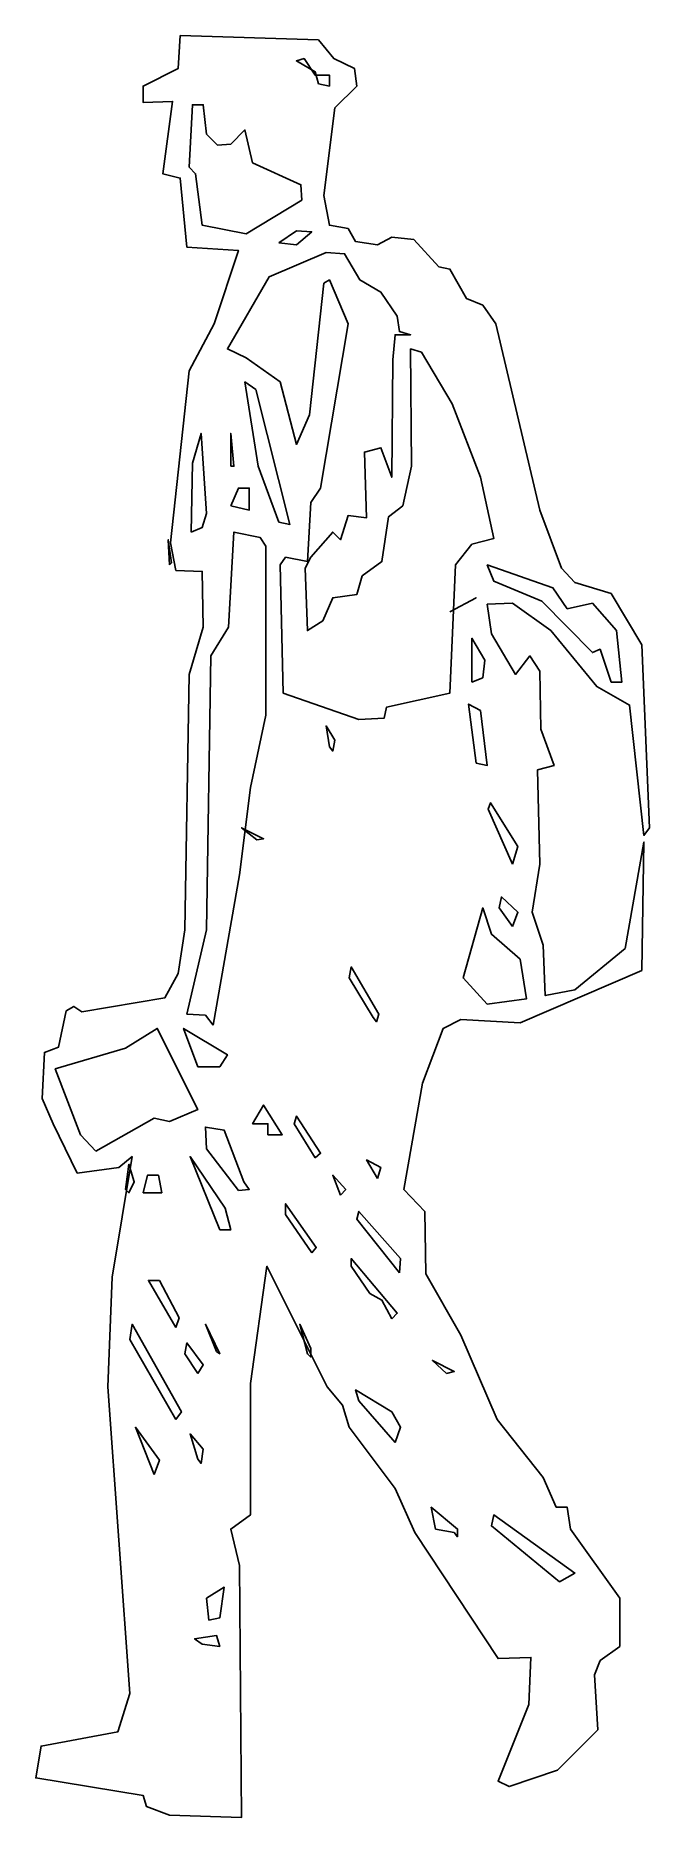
# Model space of a CAD drawing. Extents: x -18.36 to -17.76, y -4.59 to -2.85.
import ezdxf

# ---------------------------------------------------------------- set-up
doc = ezdxf.new("R2010")
doc.units = 0
doc.header["$MEASUREMENT"] = 0
doc.layers.get('0').update_dxf_attribs({"linetype": 'CONTINUOUS'})

msp = doc.modelspace()

# ---------------------------------------------------------------- linework, layer by layer
at = {"linetype": 'CONTINUOUS'}
for points in [[(-18.2273, -4.5885), (-18.2498, -4.5799), (-18.253, -4.5692), (-18.358, -4.5521), (-18.3527, -4.521), (-18.2777, -4.5071), (-18.2659, -4.4695), (-18.2873, -4.1695), (-18.2831, -4.0623), (-18.2637, -3.9444), (-18.2766, -3.9551), (-18.3173, -3.9605), (-18.3409, -3.9123), (-18.3516, -3.8877), (-18.3495, -3.8426), (-18.3356, -3.8373), (-18.3281, -3.8019), (-18.3206, -3.7976), (-18.313, -3.803), (-18.2316, -3.7891), (-18.2187, -3.7655), (-18.2123, -3.7226), (-18.208, -3.4729), (-18.1941, -3.4268), (-18.1952, -3.3722), (-18.2209, -3.3711), (-18.2263, -3.3443), (-18.208, -3.176), (-18.1834, -3.13), (-18.1598, -3.0582), (-18.2102, -3.055), (-18.2166, -2.9874), (-18.2338, -2.9832), (-18.2241, -2.9124), (-18.253, -2.9135), (-18.253, -2.8974), (-18.2187, -2.8803), (-18.2166, -2.8481), (-18.0816, -2.8524), (-18.0666, -2.8706), (-18.0462, -2.8803), (-18.0441, -2.8974), (-18.0655, -2.9189), (-18.0762, -3.0046), (-18.0708, -3.0335), (-18.0526, -3.0367), (-18.0452, -3.0496), (-18.0237, -3.0528), (-18.0098, -3.0453), (-17.9883, -3.0474), (-17.9637, -3.0742), (-17.953, -3.0764), (-17.9369, -3.1053), (-17.9208, -3.1118), (-17.908, -3.13), (-17.8651, -3.3121), (-17.8437, -3.3689), (-17.8308, -3.3829), (-17.7954, -3.3936), (-17.7654, -3.444), (-17.7579, -3.6229), (-17.7633, -3.6304), (-17.7772, -3.5029), (-17.8094, -3.4847), (-17.8544, -3.43), (-17.8919, -3.4032), (-17.9165, -3.4043), (-17.9123, -3.4333), (-17.8887, -3.4729), (-17.8747, -3.4547), (-17.8651, -3.4697), (-17.864, -3.5265), (-17.8511, -3.5619), (-17.8673, -3.5662), (-17.8651, -3.6583), (-17.8726, -3.7055), (-17.8619, -3.7376), (-17.8598, -3.7869), (-17.8308, -3.7815), (-17.7815, -3.7408), (-17.7633, -3.6369), (-17.7654, -3.7623), (-17.8844, -3.8137), (-17.9422, -3.8105), (-17.9594, -3.819), (-17.9798, -3.8726), (-17.998, -3.9766), (-17.9776, -3.998), (-17.9765, -4.0591), (-17.9422, -4.1191), (-17.9069, -4.2016), (-17.8619, -4.2584), (-17.849, -4.2873), (-17.8383, -4.2873), (-17.8351, -4.3088), (-17.7869, -4.3763), (-17.7869, -4.4235), (-17.8061, -4.4374), (-17.8115, -4.4513), (-17.8083, -4.5049), (-17.8479, -4.5446), (-17.8951, -4.5606), (-17.9058, -4.5553), (-17.8758, -4.4803), (-17.8737, -4.4342), (-17.9058, -4.4353), (-17.9872, -4.312), (-18.0066, -4.2692), (-18.0516, -4.2092), (-18.058, -4.1877), (-18.073, -4.1695), (-18.1319, -4.0516), (-18.148, -4.1663), (-18.148, -4.2949), (-18.1673, -4.3088), (-18.1587, -4.3442), (-18.1566, -4.5907), (-18.2273, -4.5885)], [(-18.0816, -2.8953), (-18.0848, -2.8835), (-18.103, -2.8728), (-18.0955, -2.8706), (-18.0848, -2.8867), (-18.0708, -2.8867), (-18.0708, -2.8974), (-18.0816, -2.8953)], [(-18.0816, -2.8953), (-18.0848, -2.8835), (-18.103, -2.8728), (-18.0955, -2.8706), (-18.0848, -2.8867), (-18.0708, -2.8867), (-18.0708, -2.8974), (-18.0816, -2.8953)], [(-18.1523, -3.0421), (-18.1952, -3.0335), (-18.2016, -2.9832), (-18.208, -2.9767), (-18.2048, -2.9157), (-18.1941, -2.9157), (-18.1909, -2.9446), (-18.1802, -2.9553), (-18.1673, -2.9542), (-18.1534, -2.9403), (-18.1459, -2.9724), (-18.0987, -2.9939), (-18.0977, -3.0089), (-18.1523, -3.0421)], [(-18.1201, -3.0507), (-18.103, -3.0389), (-18.088, -3.0399), (-18.103, -3.0528), (-18.1201, -3.0507)], [(-18.1201, -3.0507), (-18.103, -3.0389), (-18.088, -3.0399), (-18.103, -3.0528), (-18.1201, -3.0507)], [(-18.0419, -3.5169), (-18.1159, -3.4911), (-18.1191, -3.3657), (-18.1137, -3.3582), (-18.0923, -3.3625), (-18.0891, -3.3047), (-18.0794, -3.2907), (-18.0526, -3.13), (-18.0708, -3.0871), (-18.0762, -3.0903), (-18.0902, -3.2189), (-18.103, -3.2479), (-18.1191, -3.1868), (-18.1523, -3.1632), (-18.1705, -3.1546), (-18.1298, -3.0839), (-18.0741, -3.0603), (-18.0559, -3.0614), (-18.0409, -3.0871), (-18.0205, -3.0989), (-18.0044, -3.1225), (-18.0023, -3.1375), (-17.9915, -3.1407), (-18.0066, -3.1407), (-18.0087, -3.1653), (-18.0098, -3.28), (-18.0205, -3.2511), (-18.0365, -3.2554), (-18.0344, -3.3196), (-18.0526, -3.3175), (-18.0601, -3.3411), (-18.0676, -3.3336), (-18.0891, -3.3582), (-18.0944, -3.3689), (-18.0923, -3.43), (-18.0773, -3.4204), (-18.0676, -3.3979), (-18.0441, -3.3947), (-18.0387, -3.3765), (-18.0194, -3.3625), (-18.013, -3.3186), (-17.9991, -3.3079), (-17.9905, -3.2693), (-17.9915, -3.1546), (-17.9808, -3.1578), (-17.9508, -3.2082), (-17.923, -3.28), (-17.9101, -3.34), (-17.9315, -3.3454), (-17.9476, -3.3657), (-17.953, -3.4911), (-18.0151, -3.505), (-18.0173, -3.5158), (-18.0419, -3.5169)], [(-18.1201, -3.3239), (-18.1405, -3.2693), (-18.1534, -3.1868), (-18.1427, -3.1943), (-18.1094, -3.3261), (-18.1201, -3.3239)], [(-18.1201, -3.3239), (-18.1405, -3.2693), (-18.1534, -3.1868), (-18.1427, -3.1943), (-18.1094, -3.3261), (-18.1201, -3.3239)], [(-18.2059, -3.3336), (-18.2048, -3.2661), (-18.1962, -3.2372), (-18.1909, -3.3154), (-18.1952, -3.3293), (-18.2059, -3.3336)], [(-18.2059, -3.3336), (-18.2048, -3.2661), (-18.1962, -3.2372), (-18.1909, -3.3154), (-18.1952, -3.3293), (-18.2059, -3.3336)], [(-18.1673, -3.2693), (-18.1673, -3.2372), (-18.1641, -3.2693), (-18.1673, -3.2693)], [(-18.1673, -3.2693), (-18.1673, -3.2372), (-18.1641, -3.2693), (-18.1673, -3.2693)], [(-18.1673, -3.3079), (-18.1598, -3.2907), (-18.1491, -3.2907), (-18.1491, -3.3121), (-18.1673, -3.3079)], [(-18.1673, -3.3079), (-18.1598, -3.2907), (-18.1491, -3.2907), (-18.1491, -3.3121), (-18.1673, -3.3079)], [(-18.2273, -3.3657), (-18.2284, -3.3411), (-18.2252, -3.3636), (-18.2273, -3.3657)], [(-18.2273, -3.3657), (-18.2284, -3.3411), (-18.2252, -3.3636), (-18.2273, -3.3657)], [(-18.1845, -3.8158), (-18.192, -3.8062), (-18.2102, -3.8051), (-18.1909, -3.7226), (-18.1866, -3.4547), (-18.1694, -3.4268), (-18.1641, -3.3336), (-18.1384, -3.339), (-18.133, -3.3475), (-18.133, -3.5126), (-18.148, -3.5833), (-18.1587, -3.669), (-18.1845, -3.8158)], [(-17.7954, -3.4804), (-17.8061, -3.4482), (-17.8137, -3.4515), (-17.863, -3.4011), (-17.9101, -3.3818), (-17.9165, -3.3657), (-17.8522, -3.3882), (-17.8383, -3.4086), (-17.8137, -3.4032), (-17.7901, -3.43), (-17.7847, -3.4804), (-17.7954, -3.4804)], [(-17.7954, -3.4804), (-17.8061, -3.4482), (-17.8137, -3.4515), (-17.863, -3.4011), (-17.9101, -3.3818), (-17.9165, -3.3657), (-17.8522, -3.3882), (-17.8383, -3.4086), (-17.8137, -3.4032), (-17.7901, -3.43), (-17.7847, -3.4804), (-17.7954, -3.4804)], [(-17.953, -3.4118), (-17.9273, -3.3979), (-17.953, -3.4118)], [(-17.953, -3.4118), (-17.9273, -3.3979), (-17.953, -3.4118)], [(-17.9315, -3.4804), (-17.9315, -3.4375), (-17.9187, -3.459), (-17.9208, -3.4761), (-17.9315, -3.4804)], [(-17.9315, -3.4804), (-17.9315, -3.4375), (-17.9187, -3.459), (-17.9208, -3.4761), (-17.9315, -3.4804)], [(-17.9273, -3.5597), (-17.9347, -3.5018), (-17.923, -3.5083), (-17.9165, -3.5619), (-17.9273, -3.5597)], [(-17.9273, -3.5597), (-17.9347, -3.5018), (-17.923, -3.5083), (-17.9165, -3.5619), (-17.9273, -3.5597)], [(-18.0708, -3.5436), (-18.0741, -3.5233), (-18.0655, -3.5372), (-18.0676, -3.5479), (-18.0708, -3.5436)], [(-18.0708, -3.5436), (-18.0741, -3.5233), (-18.0655, -3.5372), (-18.0676, -3.5479), (-18.0708, -3.5436)], [(-17.8919, -3.6583), (-17.9155, -3.6047), (-17.9133, -3.5983), (-17.8865, -3.6411), (-17.8919, -3.6583)], [(-17.8919, -3.6583), (-17.9155, -3.6047), (-17.9133, -3.5983), (-17.8865, -3.6411), (-17.8919, -3.6583)], [(-18.1416, -3.6347), (-18.1566, -3.6229), (-18.1352, -3.6336), (-18.1416, -3.6347)], [(-18.1416, -3.6347), (-18.1566, -3.6229), (-18.1352, -3.6336), (-18.1416, -3.6347)], [(-17.8919, -3.7194), (-17.9048, -3.7012), (-17.9026, -3.6904), (-17.8865, -3.7055), (-17.8919, -3.7194)], [(-17.8919, -3.7194), (-17.9048, -3.7012), (-17.9026, -3.6904), (-17.8865, -3.7055), (-17.8919, -3.7194)], [(-17.9165, -3.7955), (-17.9401, -3.7697), (-17.9208, -3.7012), (-17.9123, -3.7269), (-17.8844, -3.7515), (-17.878, -3.7901), (-17.9165, -3.7955)], [(-17.9165, -3.7955), (-17.9401, -3.7697), (-17.9208, -3.7012), (-17.9123, -3.7269), (-17.8844, -3.7515), (-17.878, -3.7901), (-17.9165, -3.7955)], [(-18.028, -3.8083), (-18.0516, -3.7697), (-18.0494, -3.759), (-18.0226, -3.8051), (-18.0248, -3.8126), (-18.028, -3.8083)], [(-18.028, -3.8083), (-18.0516, -3.7697), (-18.0494, -3.759), (-18.0226, -3.8051), (-18.0248, -3.8126), (-18.028, -3.8083)], [(-18.2991, -3.9391), (-18.3141, -3.923), (-18.3388, -3.8587), (-18.2702, -3.8384), (-18.2391, -3.819), (-18.1995, -3.8984), (-18.2273, -3.9101), (-18.2423, -3.9069), (-18.2991, -3.9391)], [(-18.1995, -3.8566), (-18.2134, -3.819), (-18.1705, -3.8448), (-18.178, -3.8566), (-18.1995, -3.8566)], [(-18.1995, -3.8566), (-18.2134, -3.819), (-18.1705, -3.8448), (-18.178, -3.8566), (-18.1995, -3.8566)], [(-18.1309, -3.923), (-18.1309, -3.9123), (-18.1459, -3.9123), (-18.1352, -3.8941), (-18.1169, -3.923), (-18.1309, -3.923)], [(-18.1309, -3.923), (-18.1309, -3.9123), (-18.1459, -3.9123), (-18.1352, -3.8941), (-18.1169, -3.923), (-18.1309, -3.923)], [(-18.1598, -3.9777), (-18.1909, -3.9369), (-18.192, -3.9155), (-18.1737, -3.9187), (-18.1544, -3.9691), (-18.1491, -3.9766), (-18.1598, -3.9777)], [(-18.1598, -3.9777), (-18.1909, -3.9369), (-18.192, -3.9155), (-18.1737, -3.9187), (-18.1544, -3.9691), (-18.1491, -3.9766), (-18.1598, -3.9777)], [(-18.0848, -3.9455), (-18.1052, -3.9123), (-18.103, -3.9048), (-18.0794, -3.9412), (-18.0848, -3.9455)], [(-18.2702, -3.9766), (-18.2669, -3.9519), (-18.2616, -3.9691), (-18.2669, -3.9798), (-18.2702, -3.9766)], [(-18.2702, -3.9766), (-18.2669, -3.9519), (-18.2616, -3.9691), (-18.2669, -3.9798), (-18.2702, -3.9766)], [(-18.178, -4.0162), (-18.207, -3.9444), (-18.1726, -3.9948), (-18.1673, -4.0162), (-18.178, -4.0162)], [(-18.178, -4.0162), (-18.207, -3.9444), (-18.1726, -3.9948), (-18.1673, -4.0162), (-18.178, -4.0162)], [(-18.0237, -3.9658), (-18.0344, -3.9477), (-18.0205, -3.9551), (-18.0237, -3.9658)], [(-18.0237, -3.9658), (-18.0344, -3.9477), (-18.0205, -3.9551), (-18.0237, -3.9658)], [(-18.253, -3.9798), (-18.2488, -3.9626), (-18.238, -3.9626), (-18.2348, -3.9798), (-18.253, -3.9798)], [(-18.253, -3.9798), (-18.2488, -3.9626), (-18.238, -3.9626), (-18.2348, -3.9798), (-18.253, -3.9798)], [(-18.0601, -3.982), (-18.0676, -3.9626), (-18.0548, -3.9766), (-18.0601, -3.982)], [(-18.0601, -3.982), (-18.0676, -3.9626), (-18.0548, -3.9766), (-18.0601, -3.982)], [(-18.088, -4.0387), (-18.1137, -4.0012), (-18.1137, -3.9905), (-18.0837, -4.0334), (-18.088, -4.0387)], [(-18.0023, -4.058), (-18.0441, -4.0055), (-18.0419, -3.998), (-18.0012, -4.0441), (-18.0023, -4.058)], [(-18.0098, -4.103), (-18.0194, -4.0848), (-18.0312, -4.0784), (-18.0494, -4.0516), (-18.0494, -4.0441), (-18.0044, -4.0977), (-18.0098, -4.103)], [(-18.2209, -4.1116), (-18.2477, -4.0656), (-18.237, -4.0656), (-18.2177, -4.102), (-18.2209, -4.1116)], [(-18.2209, -4.1116), (-18.2477, -4.0656), (-18.237, -4.0656), (-18.2177, -4.102), (-18.2209, -4.1116)], [(-18.2209, -4.2016), (-18.2659, -4.1234), (-18.2637, -4.1084), (-18.2155, -4.1941), (-18.2209, -4.2016)], [(-18.2209, -4.2016), (-18.2659, -4.1234), (-18.2637, -4.1084), (-18.2155, -4.1941), (-18.2209, -4.2016)], [(-18.1813, -4.1352), (-18.192, -4.1084), (-18.178, -4.1373), (-18.1813, -4.1352)], [(-18.1813, -4.1352), (-18.192, -4.1084), (-18.178, -4.1373), (-18.1813, -4.1352)], [(-18.0923, -4.1373), (-18.0998, -4.1084), (-18.0891, -4.132), (-18.0891, -4.1405), (-18.0923, -4.1373)], [(-18.0923, -4.1373), (-18.0998, -4.1084), (-18.0891, -4.132), (-18.0891, -4.1405), (-18.0923, -4.1373)], [(-18.1995, -4.1566), (-18.2123, -4.1373), (-18.2102, -4.1266), (-18.1941, -4.148), (-18.1995, -4.1566)], [(-18.1995, -4.1566), (-18.2123, -4.1373), (-18.2102, -4.1266), (-18.1941, -4.148), (-18.1995, -4.1566)], [(-17.9562, -4.1566), (-17.9701, -4.1438), (-17.9487, -4.1545), (-17.9562, -4.1566)], [(-18.0066, -4.2241), (-18.0419, -4.1834), (-18.0452, -4.1727), (-18.0098, -4.1941), (-18.0012, -4.2092), (-18.0066, -4.2241)], [(-18.2423, -4.2552), (-18.2605, -4.2092), (-18.237, -4.2413), (-18.2423, -4.2552)], [(-18.2423, -4.2552), (-18.2605, -4.2092), (-18.237, -4.2413), (-18.2423, -4.2552)], [(-18.1995, -4.2402), (-18.207, -4.2156), (-18.1941, -4.2306), (-18.1962, -4.2445), (-18.1995, -4.2402)], [(-18.1995, -4.2402), (-18.207, -4.2156), (-18.1941, -4.2306), (-18.1962, -4.2445), (-18.1995, -4.2402)], [(-17.9487, -4.312), (-17.9669, -4.3088), (-17.9712, -4.2873), (-17.9455, -4.3088), (-17.9455, -4.3163), (-17.9487, -4.312)], [(-17.9487, -4.312), (-17.9669, -4.3088), (-17.9712, -4.2873), (-17.9455, -4.3088), (-17.9455, -4.3163), (-17.9487, -4.312)], [(-17.8458, -4.3602), (-17.9123, -4.3056), (-17.9101, -4.2949), (-17.8308, -4.3517), (-17.8458, -4.3602)], [(-18.1888, -4.3978), (-18.1909, -4.3763), (-18.1737, -4.3656), (-18.178, -4.3956), (-18.1888, -4.3978)], [(-18.1888, -4.3978), (-18.1909, -4.3763), (-18.1737, -4.3656), (-18.178, -4.3956), (-18.1888, -4.3978)], [(-18.1952, -4.4213), (-18.2027, -4.416), (-18.1813, -4.4127), (-18.178, -4.4235), (-18.1952, -4.4213)], [(-18.1952, -4.4213), (-18.2027, -4.416), (-18.1813, -4.4127), (-18.178, -4.4235), (-18.1952, -4.4213)]]:
    msp.add_lwpolyline(points, dxfattribs=at)

doc.saveas('drawing.dxf')
